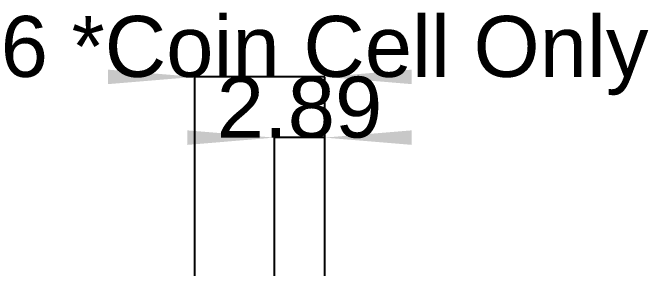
# Model space of a CAD drawing. Extents: x 97.2 to 177, y 92.4 to 133.1.
# Drawn here: x 140.5 to 177.02, y 118.44 to 133.13 of the extents above; entities that cross this region are included whole.
import ezdxf
from ezdxf.enums import TextEntityAlignment as Align

# ---------------------------------------------------------------- set-up
doc = ezdxf.new("R2010")
doc.units = 0
doc.layers.get('0').update_dxf_attribs({"linetype": 'CONTINUOUS'})
doc.layers.add('Dimension005', color=7, linetype='CONTINUOUS')
doc.layers.add('Dimension006', color=7, linetype='CONTINUOUS')
doc.styles.get("Standard").update_dxf_attribs({"font": 'arial.ttf'})
doc.dimstyles.get("Standard").update_dxf_attribs({"dimscale": 0, "dimtxt": 2.5, "dimasz": 2.5, "dimexe": 1.25, "dimexo": 0.625, "dimtad": 1, "dimtxsty": 'STANDARD', "dimcen": 2.5, "dimazin": 3, "dimtfac": 1, "dimtmove": 0, "dimatfit": 3})

# ---------------------------------------------------------------- blocks, each defined once
blk = doc.blocks.new('*Dimension005')
at = {"color": 0}
for points in [[(150.533, 126.367), (150.533, 125.533), (155.533, 125.95)], [(163.428, 126.367), (163.428, 125.533), (158.428, 125.95)]]:
    blk.add_solid(points, dxfattribs=at)
at = {"layer": 'Dimension005'}
for p, q in [((155.533, 117.74), (155.533, 125.95)), ((158.428, 125.95), (155.533, 125.95)), ((158.428, 117.74), (158.428, 125.95))]:
    blk.add_line(p, q, dxfattribs=at)
blk.add_text('2.89', height=3.5, dxfattribs=at).set_placement((156.98, 125.95), align=Align.CENTER)
blk = doc.blocks.new('*Dimension006')
at = {"color": 0}
for points in [[(145.973, 129.856), (145.973, 129.023), (150.973, 129.44)], [(163.428, 129.856), (163.428, 129.023), (158.428, 129.44)]]:
    blk.add_solid(points, dxfattribs=at)
at = {"layer": 'Dimension006'}
for p, q in [((150.973, 114.211), (150.973, 129.44)), ((158.428, 129.44), (150.973, 129.44)), ((158.428, 114.689), (158.428, 129.44))]:
    blk.add_line(p, q, dxfattribs=at)
blk.add_text('7.46 *Coin Cell Only', height=3.5, dxfattribs=at).set_placement((155.02, 129.44), align=Align.CENTER)

msp = doc.modelspace()

# ---------------------------------------------------------------- dimensions: what is measured, and where the dimension line sits
at = {"layer": 'Dimension005'}
dim = msp.add_linear_dim(base=(156.98, 125.95), p1=(158.428, 117.74), p2=(155.533, 117.74), text='2.89', dimstyle='STANDARD', dxfattribs=at)
dim.commit()
dim.dimension.update_dxf_attribs({"geometry": '*Dimension005', "text_midpoint": (156.98, 120.95)})
at = {"layer": 'Dimension006'}
dim = msp.add_linear_dim(base=(155.02, 129.44), p1=(158.428, 114.689), p2=(150.973, 114.211), text='7.46 *Coin Cell Only', dimstyle='STANDARD', dxfattribs=at)
dim.commit()
dim.dimension.update_dxf_attribs({"geometry": '*Dimension006', "text_midpoint": (154.7, 124.45)})

doc.saveas('drawing.dxf')
